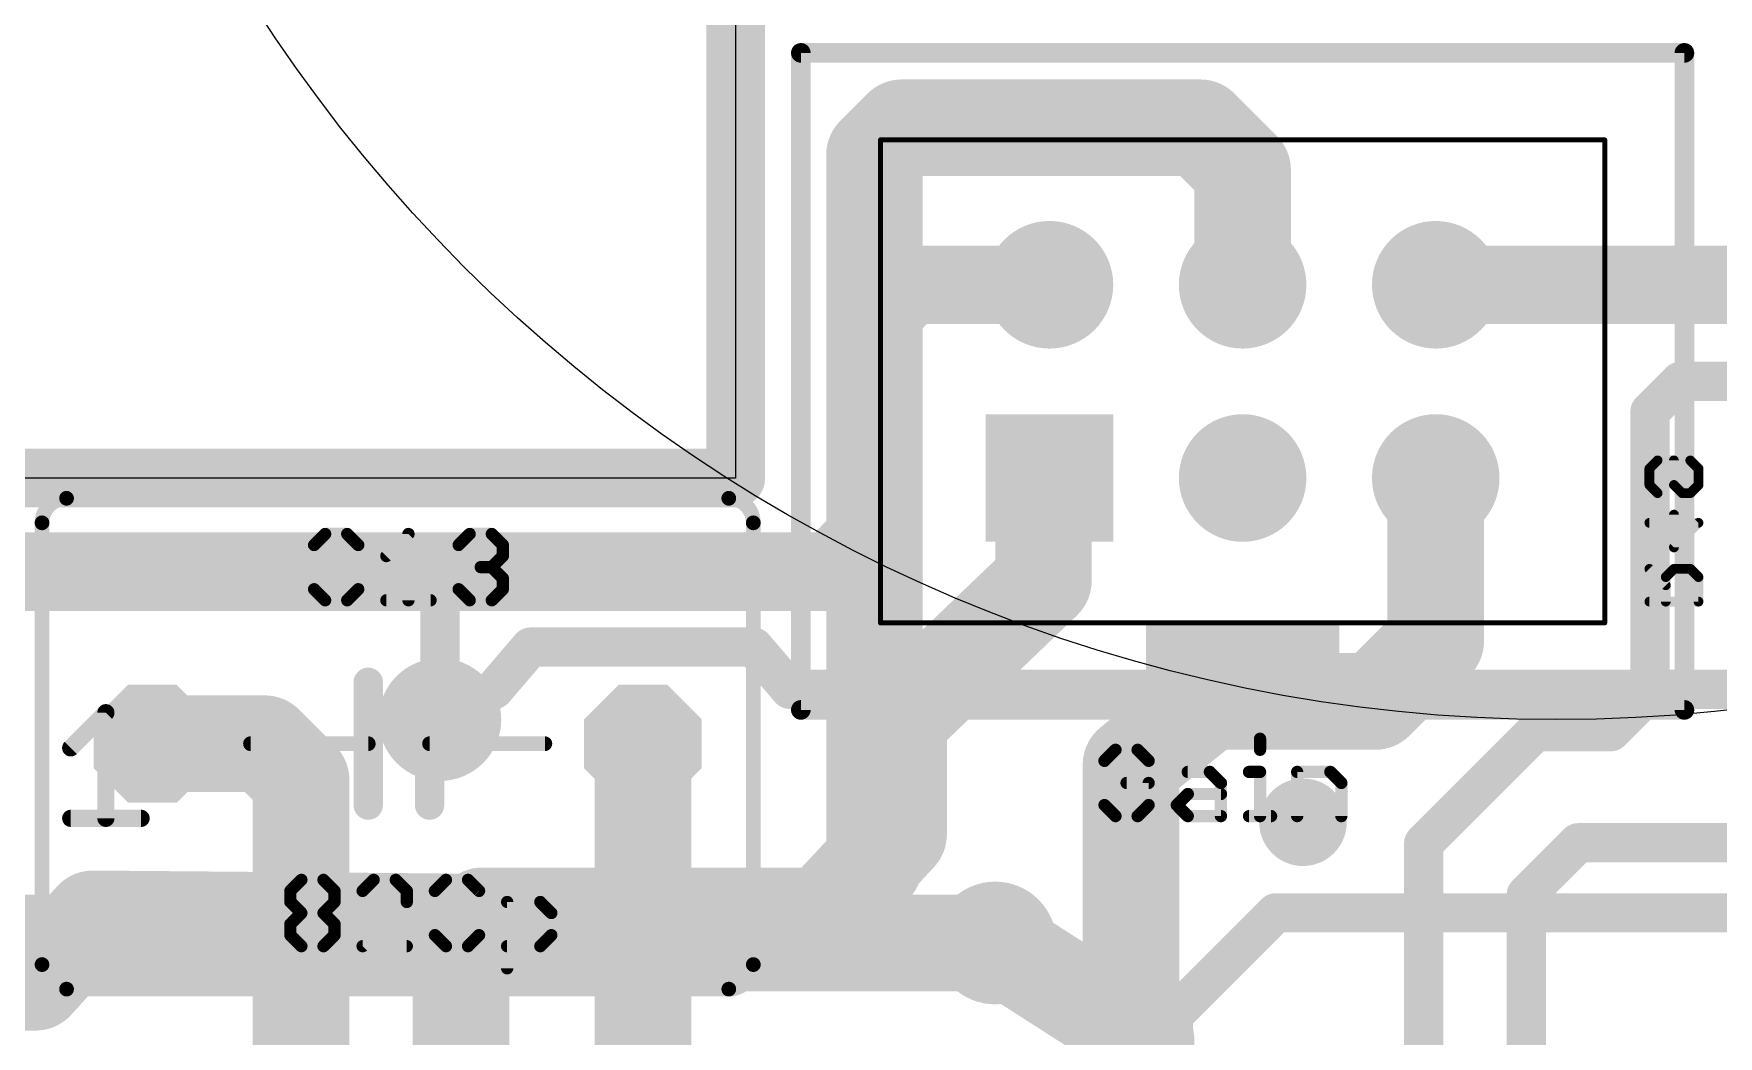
# Model space of a CAD drawing. Header units: inches. Extents: x -5 to 142, y -3 to 122.
# Drawn here: x 102.23 to 119.68, y 74.72 to 85.1 of the extents above; entities that cross this region are included whole.
import ezdxf

# ---------------------------------------------------------------- set-up
doc = ezdxf.new("R2010")
doc.units = ezdxf.units.IN
doc.header["$MEASUREMENT"] = 0
for name, color, linetype in [('1', 22, 'Continuous'), ('15', 22, 'Continuous'), ('16', 175, 'Continuous'), ('17', 82, 'Continuous'), ('18', 82, 'Continuous'), ('2', 175, 'Continuous'), ('20', 7, 'Continuous'), ('21', 253, 'Continuous'), ('25', 253, 'Continuous'), ('26', 253, 'Continuous'), ('27', 253, 'Continuous'), ('51', 253, 'Continuous')]:
    doc.layers.add(name, color=color, linetype=linetype)

# ---------------------------------------------------------------- blocks, each defined once
blk = doc.blocks.new('OCTAGONP')
at = {"const_width": 0.5}
blk.add_lwpolyline([(-0.25, -0.1036), (-0.25, 0.1036), (-0.1036, 0.25), (0.1036, 0.25), (0.25, 0.1036), (0.25, -0.1036), (0.1036, -0.25), (-0.1036, -0.25), (-0.25, -0.1036), (-0.25, 0.1036)], dxfattribs=at)
blk = doc.blocks.new('ROUNDP')
at = {"const_width": 0.5}
blk.add_lwpolyline([(0, -0.25, 1), (0, 0.25, 1), (0, -0.25)], format="xyb", dxfattribs=at)
blk = doc.blocks.new('RECT')
blk.add_solid([(-0.5, -0.5), (0.5, -0.5), (-0.5, 0.5), (0.5, 0.5)])
blk = doc.blocks.new('SQUAREP')
blk.add_solid([(-0.5, -0.5), (0.5, -0.5), (-0.5, 0.5), (0.5, 0.5)])
blk = doc.blocks.new('ROUNDV')
at = {"const_width": 0.5}
blk.add_lwpolyline([(0, -0.25, 1), (0, 0.25, 1), (0, -0.25)], format="xyb", dxfattribs=at)

msp = doc.modelspace()

# ---------------------------------------------------------------- linework, layer by layer
msp.add_lwpolyline([(137, 106.5), (128, 106.5), (128, 85.5), (109.5, 85.5), (109.5, 80.5), (2, 80.5), (2, 34.5), (127, 34.5), (127, 9.5), (137, 9.5), (137, 34.5), (137, 80.5), (137, 85.5)], close=True)
msp.add_circle((118, 94), 16)
at = {"layer": '1'}
for points, const_width in [([(109.5, 80.5), (109.5, 85.5)], 0.4064), ([(111, 82.1875), (111.3125, 82.5)], 0.8128), ([(111.3125, 82.5), (112.75, 82.5)], 0.8128), ([(116.75, 82.5), (120.9688, 82.5)], 0.8128), ([(111.0312, 80.0938), (111, 82.1875)], 0.8128), ([(2, 80.5), (109.5, 80.5)], 0.4064), ([(110.5, 79.5312), (111.0312, 80.0938)], 0.8128), ([(96.9375, 79.5312), (110.5, 79.5312)], 0.8128), ([(107, 78.3125), (107.375, 78.75)], 0.4064), ([(107.375, 78.75), (109.6875, 78.75)], 0.4064), ([(109.6875, 78.75), (110.0625, 78.3125)], 0.4064), ([(106.4375, 78), (107, 78.3125)], 0.4064), ([(110.0625, 78.3125), (120, 78.3125)], 0.4064), ([(103.46, 77.75), (104.625, 77.75)], 1), ([(104.625, 77.75), (105, 77.375)], 1), ([(108.54, 77.75), (108.54, 74.14)], 1), ([(105, 77.375), (105, 74.1)], 1), ([(112.1875, 75.6875), (113.75, 74.6875)], 1), ([(113.75, 74.6875), (113.75, 73)], 1)]:
    msp.add_lwpolyline(points, dxfattribs=dict(at, const_width=const_width))
for points, const_width in [([(111.3125, 82.7032, 1), (111.3125, 82.2968)], 0.4064), ([(111.4562, 82.3563, 1), (111.1688, 82.6437)], 0.4064), ([(112.75, 82.2968, 1), (112.75, 82.7032)], 0.4064), ([(116.75, 82.7032, 1), (116.75, 82.2968)], 0.4064), ([(111.2032, 82.1905, 1), (110.7968, 82.1845)], 0.4064), ([(110.8563, 82.3312, 1), (111.1437, 82.0438)], 0.4064), ([(109.3984, 80.5, 1), (109.6016, 80.5)], 0.2032), ([(109.5, 80.3984, 1), (109.5, 80.6016)], 0.2032), ([(111.179, 79.9542, 1), (110.8835, 80.2333)], 0.4064), ([(110.8281, 80.0907, 1), (111.2344, 80.0968)], 0.4064), ([(110.5, 79.328, 1), (110.5, 79.7345)], 0.4064), ([(110.3523, 79.6708, 1), (110.6477, 79.3917)], 0.4064), ([(107.375, 78.8516, 1), (107.375, 78.6484)], 0.2032), ([(107.4521, 78.6839, 1), (107.2979, 78.8161)], 0.2032), ([(109.7646, 78.8161, 1), (109.6104, 78.6839)], 0.2032), ([(109.6875, 78.6484, 1), (109.6875, 78.8516)], 0.2032), ([(107.0493, 78.2237, 1), (106.9507, 78.4013)], 0.2032), ([(110.0625, 78.4141, 1), (110.0625, 78.2109)], 0.2032), ([(106.9229, 78.3786, 1), (107.0771, 78.2464)], 0.2032), ([(109.9854, 78.2464, 1), (110.1396, 78.3786)], 0.2032), ([(103.46, 78, 1), (103.46, 77.5)], 0.5), ([(104.8018, 77.9268, 1), (104.4482, 77.5732)], 0.5), ([(104.625, 77.5, 1), (104.625, 78)], 0.5), ([(106.3882, 78.0888, 1), (106.4868, 77.9112)], 0.2032), ([(108.79, 77.75, 1), (108.29, 77.75)], 0.5), ([(105.25, 77.375, 1), (104.75, 77.375)], 0.5), ([(104.8232, 77.1982, 1), (105.1768, 77.5518)], 0.5), ([(112.3223, 75.8981, 1), (112.0527, 75.4769)], 0.5), ([(114, 74.6875, 1), (113.5, 74.6875)], 0.5), ([(113.6152, 74.4769, 1), (113.8848, 74.8981)], 0.5)]:
    msp.add_lwpolyline(points, format="xyb", dxfattribs=dict(at, const_width=const_width))
at = {"layer": '15'}
for points, const_width in [([(109.5, 85.5), (109.5, 80.5)], 0.6096), ([(109.5, 80.5), (2, 80.5)], 0.6096), ([(96.625, 79.5625), (106, 79.5625)], 0.4064), ([(106, 79.5625), (106.4375, 79.375)], 0.4064), ([(106.4375, 79.375), (106.4375, 78)], 0.4064), ([(70.6875, 75.6875), (112.1875, 75.6875)], 1)]:
    msp.add_lwpolyline(points, dxfattribs=dict(at, const_width=const_width))
for points, const_width in [([(109.5, 80.3476, 1), (109.5, 80.6524)], 0.3048), ([(109.3476, 80.5, 1), (109.6524, 80.5)], 0.3048), ([(106.04, 79.6559, 1), (105.96, 79.4691)], 0.2032), ([(106, 79.4609, 1), (106, 79.6641)], 0.2032), ([(106.5391, 79.375, 1), (106.3359, 79.375)], 0.2032), ([(106.3975, 79.2816, 1), (106.4775, 79.4684)], 0.2032), ([(106.3359, 78, 1), (106.5391, 78)], 0.2032), ([(112.1875, 75.4375, 1), (112.1875, 75.9375)], 0.5)]:
    msp.add_lwpolyline(points, format="xyb", dxfattribs=dict(at, const_width=const_width))
at = {"layer": '16'}
for points, const_width in [([(109.5, 80.5), (109.5, 85.5)], 0.4064), ([(111.2188, 84.125), (110.9375, 83.8438)], 1), ([(114.3125, 84.125), (111.2188, 84.125)], 1), ([(114.75, 83.6875), (114.3125, 84.125)], 1), ([(110.9375, 83.8438), (110.9375, 76.5)], 1), ([(114.75, 82.5), (114.75, 83.6875)], 1), ([(118.9688, 81.1875), (119.2812, 81.5)], 0.4064), ([(119.2812, 81.5), (124.975, 81.5)], 0.4064), ([(118.9688, 78.2812), (118.9688, 81.1875)], 0.4064), ([(116.75, 80.5), (116.75, 78.8125)], 1), ([(2, 80.5), (109.5, 80.5)], 0.4064), ([(116.75, 78.8125), (116.125, 78.1875)], 1), ([(114.4062, 78.1875), (113.5938, 77.5312)], 1), ([(116.125, 78.1875), (114.4062, 78.1875)], 1), ([(118.5625, 77.875), (118.9688, 78.2812)], 0.4064), ([(113.5938, 77.5312), (113.5938, 72.9062)], 1), ([(116.625, 76.7188), (117.7812, 77.875)], 0.4064), ([(117.7812, 77.875), (118.5625, 77.875)], 0.4064), ([(110.9375, 76.5), (110.4062, 75.9688)], 1), ([(116.625, 73.4688), (116.625, 76.7188)], 0.4064), ([(118.225, 76.725), (117.6875, 76.1875)], 0.4064), ([(120.8, 76.725), (118.225, 76.725)], 0.4064), ([(106.875, 75.9688), (106.6562, 75.75)], 1), ([(110.4062, 75.9688), (106.875, 75.9688)], 1), ([(106.6562, 75.75), (106.6562, 72.7812)], 1), ([(117.6875, 76.1875), (117.6875, 72.6875)], 0.4064)]:
    msp.add_lwpolyline(points, dxfattribs=dict(at, const_width=const_width))
for points, const_width in [([(111.2188, 84.375, 1), (111.2188, 83.875)], 0.5), ([(111.3955, 83.9482, 1), (111.042, 84.3018)], 0.5), ([(114.4893, 84.3018, 1), (114.1357, 83.9482)], 0.5), ([(114.3125, 83.875, 1), (114.3125, 84.375)], 0.5), ([(111.1875, 83.8438, 1), (110.6875, 83.8438)], 0.5), ([(110.7607, 84.0205, 1), (111.1143, 83.667)], 0.5), ([(115, 83.6875, 1), (114.5, 83.6875)], 0.5), ([(114.5732, 83.5107, 1), (114.9268, 83.8643)], 0.5), ([(114.5, 82.5, 1), (115, 82.5)], 0.5), ([(119.2812, 81.6016, 1), (119.2812, 81.3984)], 0.2032), ([(119.3531, 81.4282, 1), (119.2094, 81.5718)], 0.2032), ([(119.0704, 81.1875, 1), (118.8671, 81.1875)], 0.2032), ([(118.8969, 81.2593, 1), (119.0406, 81.1157)], 0.2032), ([(117, 80.5, 1), (116.5, 80.5)], 0.5), ([(109.3984, 80.5, 1), (109.6016, 80.5)], 0.2032), ([(109.5, 80.3984, 1), (109.5, 80.6016)], 0.2032), ([(116.9268, 78.6357, 1), (116.5732, 78.9893)], 0.5), ([(116.5, 78.8125, 1), (117, 78.8125)], 0.5), ([(114.4062, 78.4375, 1), (114.4062, 77.9375)], 0.5), ([(114.5633, 77.993, 1), (114.2492, 78.382)], 0.5), ([(116.125, 77.9375, 1), (116.125, 78.4375)], 0.5), ([(115.9482, 78.3643, 1), (116.3018, 78.0107)], 0.5), ([(118.8671, 78.2812, 1), (119.0704, 78.2812)], 0.2032), ([(119.0406, 78.2094, 1), (118.8969, 78.3531)], 0.2032), ([(113.8438, 77.5312, 1), (113.3438, 77.5312)], 0.5), ([(117.7812, 77.9766, 1), (117.7812, 77.7734)], 0.2032), ([(117.8531, 77.8032, 1), (117.7094, 77.9468)], 0.2032), ([(118.4907, 77.9468, 1), (118.6343, 77.8032)], 0.2032), ([(118.5625, 77.7734, 1), (118.5625, 77.9766)], 0.2032), ([(113.4367, 77.7257, 1), (113.7508, 77.3368)], 0.5), ([(111.1143, 76.3232, 1), (110.7607, 76.6768)], 0.5), ([(116.7266, 76.7188, 1), (116.5234, 76.7188)], 0.2032), ([(116.5532, 76.7906, 1), (116.6968, 76.6469)], 0.2032), ([(118.225, 76.8266, 1), (118.225, 76.6234)], 0.2032), ([(118.2968, 76.6532, 1), (118.1532, 76.7968)], 0.2032), ([(110.6875, 76.5, 1), (111.1875, 76.5)], 0.5), ([(106.875, 76.2188, 1), (106.875, 75.7188)], 0.5), ([(107.0518, 75.792, 1), (106.6982, 76.1455)], 0.5), ([(110.4062, 75.7188, 1), (110.4062, 76.2188)], 0.5), ([(106.9062, 75.75, 1), (106.4062, 75.75)], 0.5), ([(110.2295, 76.1455, 1), (110.583, 75.792)], 0.5), ([(117.7891, 76.1875, 1), (117.5859, 76.1875)], 0.2032), ([(117.6157, 76.2593, 1), (117.7593, 76.1157)], 0.2032), ([(106.4795, 75.9268, 1), (106.833, 75.5732)], 0.5)]:
    msp.add_lwpolyline(points, format="xyb", dxfattribs=dict(at, const_width=const_width))
at = {"layer": '2'}
for points, const_width in [([(109.5, 80.5), (109.5, 85.5)], 0.6096), ([(112.6875, 80.4375), (112.75, 80.5)], 1), ([(2, 80.5), (109.5, 80.5)], 0.6096), ([(112.6875, 79.4375), (112.6875, 80.4375)], 1), ([(111.1875, 78), (112.6875, 79.4375)], 1), ([(111.1875, 76.8125), (111.1875, 78)], 1), ([(110.3125, 75.875), (111.1875, 76.8125)], 1), ([(102.25, 75.2812), (102.8438, 75.9375)], 1), ([(102.8438, 75.9375), (110.3125, 75.875)], 1), ([(114.0312, 74.9375), (115.0938, 76)], 0.4064), ([(115.0938, 76), (130.0312, 76)], 0.4064), ([(85.125, 75.2812), (102.25, 75.2812)], 1), ([(114.0312, 73.125), (114.0312, 74.9375)], 0.4064)]:
    msp.add_lwpolyline(points, dxfattribs=dict(at, const_width=const_width))
for points, const_width in [([(112.9268, 80.3232, 1), (112.5732, 80.6768)], 0.5), ([(109.5, 80.3476, 1), (109.5, 80.6524)], 0.3048), ([(112.9375, 80.4375, 1), (112.4375, 80.4375)], 0.5), ([(112.5107, 80.6143, 1), (112.8643, 80.2607)], 0.5), ([(109.3476, 80.5, 1), (109.6524, 80.5)], 0.3048), ([(112.8605, 79.257, 1), (112.5145, 79.618)], 0.5), ([(112.4375, 79.4375, 1), (112.9375, 79.4375)], 0.5), ([(111.4375, 78, 1), (110.9375, 78)], 0.5), ([(111.0145, 78.1805, 1), (111.3605, 77.8195)], 0.5), ([(111.3703, 76.6419, 1), (111.0047, 76.9831)], 0.5), ([(110.9375, 76.8125, 1), (111.4375, 76.8125)], 0.5), ([(102.8458, 76.1875, 1), (102.8417, 75.6875)], 0.5), ([(103.0291, 75.7698, 1), (102.6584, 76.1052)], 0.5), ([(110.1297, 76.0456, 1), (110.4953, 75.7044)], 0.5), ([(110.3104, 75.625, 1), (110.3146, 76.125)], 0.5), ([(115.0938, 76.1016, 1), (115.0938, 75.8984)], 0.2032), ([(115.1656, 75.9282, 1), (115.0219, 76.0718)], 0.2032), ([(102.25, 75.0312, 1), (102.25, 75.5312)], 0.5), ([(102.0646, 75.449, 1), (102.4354, 75.1135)], 0.5), ([(114.1329, 74.9375, 1), (113.9296, 74.9375)], 0.2032), ([(113.9594, 75.0093, 1), (114.1031, 74.8657)], 0.2032)]:
    msp.add_lwpolyline(points, format="xyb", dxfattribs=dict(at, const_width=const_width))
at = {"layer": '20'}
for p, q in [((109.5, 85.5), (109.5, 80.5)), ((109.5, 80.5), (2, 80.5))]:
    msp.add_line(p, q, dxfattribs=at)
at = {"layer": '21'}
for points, const_width in [([(110.175, 78.1), (110.175, 84.9)], 0.2032), ([(110.175, 84.9), (119.325, 84.9)], 0.2032), ([(119.325, 84.9), (119.325, 78.1)], 0.2032), ([(109.429, 80.29), (102.571, 80.29)], 0.1524), ([(102.317, 80.036), (102.317, 75.464)], 0.1524), ([(109.683, 75.464), (109.683, 80.036)], 0.1524), ([(105.6952, 78.385), (105.6952, 77.75)], 0.3048), ([(106.3302, 78.385), (106.3302, 77.75)], 0.3048), ([(102.614, 77.7066), (102.9784, 78.0709)], 0.1778), ([(102.9784, 78.0709), (102.9784, 76.9778)], 0.1778), ([(119.325, 78.1), (110.175, 78.1)], 0.2032), ([(105.6952, 77.75), (104.476, 77.75)], 0.1524), ([(105.6952, 77.75), (105.6952, 77.115)], 0.3048), ([(106.3302, 77.75), (106.3302, 77.115)], 0.3048), ([(106.3302, 77.75), (107.524, 77.75)], 0.1524), ([(102.614, 76.9778), (103.3428, 76.9778)], 0.1778), ([(102.571, 75.21), (109.429, 75.21)], 0.1524)]:
    msp.add_lwpolyline(points, dxfattribs=dict(at, const_width=const_width))
for points, const_width in [([(110.2258, 84.9, 1), (110.1242, 84.9)], 0.1016), ([(110.175, 84.9508, 1), (110.175, 84.8492)], 0.1016), ([(119.3758, 84.9, 1), (119.2742, 84.9)], 0.1016), ([(119.325, 84.8492, 1), (119.325, 84.9508)], 0.1016), ([(102.571, 80.29, 0.4142), (102.317, 80.036)], 0.1524), ([(102.571, 80.3281, 1), (102.571, 80.2519)], 0.0762), ([(102.571, 80.2519, 1), (102.571, 80.3281)], 0.0762), ([(109.683, 80.036, 0.4142), (109.429, 80.29)], 0.1524), ([(109.429, 80.3281, 1), (109.429, 80.2519)], 0.0762), ([(109.429, 80.2519, 1), (109.429, 80.3281)], 0.0762), ([(102.3551, 80.036, 1), (102.2789, 80.036)], 0.0762), ([(109.7211, 80.036, 1), (109.6449, 80.036)], 0.0762), ([(102.2789, 80.036, 1), (102.3551, 80.036)], 0.0762), ([(109.6449, 80.036, 1), (109.7211, 80.036)], 0.0762), ([(105.7714, 78.385, 1), (105.619, 78.385)], 0.1524), ([(106.4064, 78.385, 1), (106.254, 78.385)], 0.1524), ([(103.0228, 78.0709, 1), (102.9339, 78.0709)], 0.0889), ([(103.0098, 78.0395, 1), (102.9469, 78.1024)], 0.0889), ([(110.175, 78.1508, 1), (110.175, 78.0492)], 0.1016), ([(119.325, 78.0492, 1), (119.325, 78.1508)], 0.1016), ([(110.1242, 78.1, 1), (110.2258, 78.1)], 0.1016), ([(119.2742, 78.1, 1), (119.3758, 78.1)], 0.1016), ([(104.476, 77.7881, 1), (104.476, 77.7119)], 0.0762), ([(105.7714, 77.75, 1), (105.619, 77.75)], 0.1524), ([(105.619, 77.75, 1), (105.7714, 77.75)], 0.1524), ([(105.6952, 77.7119, 1), (105.6952, 77.7881)], 0.0762), ([(106.4064, 77.75, 1), (106.254, 77.75)], 0.1524), ([(106.254, 77.75, 1), (106.4064, 77.75)], 0.1524), ([(106.3302, 77.7881, 1), (106.3302, 77.7119)], 0.0762), ([(107.524, 77.7119, 1), (107.524, 77.7881)], 0.0762), ([(102.5826, 77.738, 1), (102.6454, 77.6751)], 0.0889), ([(105.619, 77.115, 1), (105.7714, 77.115)], 0.1524), ([(106.254, 77.115, 1), (106.4064, 77.115)], 0.1524), ([(102.614, 77.0222, 1), (102.614, 76.9334)], 0.0889), ([(102.9339, 76.9778, 1), (103.0228, 76.9778)], 0.0889), ([(103.3428, 76.9334, 1), (103.3428, 77.0222)], 0.0889), ([(102.317, 75.464, 0.4142), (102.571, 75.21)], 0.1524), ([(102.3551, 75.464, 1), (102.2789, 75.464)], 0.0762), ([(109.429, 75.21, 0.4142), (109.683, 75.464)], 0.1524), ([(109.7211, 75.464, 1), (109.6449, 75.464)], 0.0762), ([(102.2789, 75.464, 1), (102.3551, 75.464)], 0.0762), ([(109.6449, 75.464, 1), (109.7211, 75.464)], 0.0762), ([(102.571, 75.2481, 1), (102.571, 75.1719)], 0.0762), ([(102.571, 75.1719, 1), (102.571, 75.2481)], 0.0762), ([(109.429, 75.2481, 1), (109.429, 75.1719)], 0.0762), ([(109.429, 75.1719, 1), (109.429, 75.2481)], 0.0762)]:
    msp.add_lwpolyline(points, format="xyb", dxfattribs=dict(at, const_width=const_width))
at = {"layer": '25', "const_width": 0.127}
for points in [[(105.2489, 79.9209), (105.1345, 79.8065)], [(105.4777, 79.9209), (105.2489, 79.9209)], [(105.5921, 79.8065), (105.4777, 79.9209)], [(105.8829, 79.6921), (106.1117, 79.9209)], [(106.1117, 79.9209), (106.1117, 79.2345)], [(106.6313, 79.8065), (106.7457, 79.9209)], [(106.7457, 79.9209), (106.9745, 79.9209)], [(106.9745, 79.9209), (107.0889, 79.8065)], [(105.1345, 79.8065), (105.1345, 79.3489)], [(107.0889, 79.6921), (106.9745, 79.5777)], [(107.0889, 79.8065), (107.0889, 79.6921)], [(106.9745, 79.5777), (106.8601, 79.5777)], [(106.9745, 79.5777), (107.0889, 79.4633)], [(105.1345, 79.3489), (105.2489, 79.2345)], [(105.4777, 79.2345), (105.5921, 79.3489)], [(106.7457, 79.2345), (106.6313, 79.3489)], [(107.0889, 79.3489), (106.9745, 79.2345)], [(107.0889, 79.4633), (107.0889, 79.3489)], [(105.2489, 79.2345), (105.4777, 79.2345)], [(105.8829, 79.2345), (106.3405, 79.2345)], [(106.9745, 79.2345), (106.7457, 79.2345)]]:
    msp.add_lwpolyline(points, dxfattribs=at)
at = {"layer": '25', "const_width": 0.0635}
for points in [[(105.2489, 79.9526, 1), (105.2489, 79.8891)], [(105.2713, 79.8984, 1), (105.2264, 79.9433)], [(105.5001, 79.9433, 1), (105.4552, 79.8984)], [(105.4777, 79.8891, 1), (105.4777, 79.9526)], [(106.1435, 79.9209, 1), (106.08, 79.9209)], [(106.1342, 79.8984, 1), (106.0893, 79.9433)], [(106.7457, 79.9526, 1), (106.7457, 79.8891)], [(106.7682, 79.8984, 1), (106.7233, 79.9433)], [(106.997, 79.9433, 1), (106.9521, 79.8984)], [(106.9745, 79.8891, 1), (106.9745, 79.9526)], [(105.1663, 79.8065, 1), (105.1028, 79.8065)], [(105.112, 79.8289, 1), (105.157, 79.784)], [(105.5696, 79.784, 1), (105.6145, 79.8289)], [(105.8605, 79.7145, 1), (105.9054, 79.6696)], [(106.6089, 79.8289, 1), (106.6538, 79.784)], [(107.1207, 79.8065, 1), (107.0572, 79.8065)], [(107.0665, 79.784, 1), (107.1114, 79.8289)], [(107.1114, 79.6696, 1), (107.0665, 79.7145)], [(106.8601, 79.6094, 1), (106.8601, 79.5459)], [(106.997, 79.6001, 1), (106.9521, 79.5552)], [(106.9521, 79.6001, 1), (106.997, 79.5552)], [(106.9745, 79.5459, 1), (106.9745, 79.6094)], [(107.0572, 79.6921, 1), (107.1207, 79.6921)], [(105.157, 79.3713, 1), (105.112, 79.3264)], [(105.1028, 79.3489, 1), (105.1663, 79.3489)], [(105.6145, 79.3264, 1), (105.5696, 79.3713)], [(106.6538, 79.3713, 1), (106.6089, 79.3264)], [(107.1207, 79.4633, 1), (107.0572, 79.4633)], [(107.0572, 79.3489, 1), (107.1207, 79.3489)], [(107.0665, 79.4408, 1), (107.1114, 79.4857)], [(107.1114, 79.3264, 1), (107.0665, 79.3713)], [(105.2489, 79.2663, 1), (105.2489, 79.2028)], [(105.2264, 79.212, 1), (105.2713, 79.257)], [(105.4552, 79.257, 1), (105.5001, 79.212)], [(105.4777, 79.2028, 1), (105.4777, 79.2663)], [(105.8829, 79.2663, 1), (105.8829, 79.2028)], [(106.08, 79.2345, 1), (106.1435, 79.2345)], [(106.3405, 79.2028, 1), (106.3405, 79.2663)], [(106.7457, 79.2663, 1), (106.7457, 79.2028)], [(106.7233, 79.212, 1), (106.7682, 79.257)], [(106.9521, 79.257, 1), (106.997, 79.212)], [(106.9745, 79.2028, 1), (106.9745, 79.2663)]]:
    msp.add_lwpolyline(points, format="xyb", dxfattribs=at)
at = {"layer": '26', "const_width": 0.0508}
for points in [[(118.9879, 80.5975, 1), (118.937, 80.5975)], [(118.9445, 80.6154, 1), (118.9804, 80.5795)], [(119.0472, 80.7076, 1), (119.0472, 80.6568)], [(119.0651, 80.6642, 1), (119.0292, 80.7002)], [(119.2421, 80.6822, 1), (119.1913, 80.6822)], [(119.4041, 80.7002, 1), (119.3682, 80.6642)], [(119.3861, 80.6568, 1), (119.3861, 80.7076)], [(119.4963, 80.5975, 1), (119.4455, 80.5975)], [(119.4529, 80.5795, 1), (119.4888, 80.6154)], [(118.937, 80.428, 1), (118.9879, 80.428)], [(118.9804, 80.4459, 1), (118.9445, 80.41)], [(119.2346, 80.4459, 1), (119.1987, 80.41)], [(119.1913, 80.428, 1), (119.2421, 80.428)], [(119.4455, 80.428, 1), (119.4963, 80.428)], [(119.4888, 80.41, 1), (119.4529, 80.4459)], [(119.0292, 80.3253, 1), (119.0651, 80.3612)], [(119.3014, 80.3686, 1), (119.3014, 80.3178)], [(119.2834, 80.3253, 1), (119.3194, 80.3612)], [(119.3682, 80.3612, 1), (119.4041, 80.3253)], [(119.3861, 80.3178, 1), (119.3861, 80.3686)], [(118.9625, 80.0615, 1), (118.9625, 80.0107)], [(119.2421, 80.1209, 1), (119.1913, 80.1209)], [(119.4888, 80.0182, 1), (119.4529, 80.0541)], [(119.4709, 80.0107, 1), (119.4709, 80.0615)], [(119.1987, 79.7999, 1), (119.2346, 79.764)], [(119.1913, 79.7819, 1), (119.2421, 79.7819)], [(118.9804, 79.5775, 1), (118.9445, 79.5416)], [(119.2167, 79.585, 1), (119.2167, 79.5342)], [(119.2346, 79.5416, 1), (119.1987, 79.5775)], [(119.4041, 79.5775, 1), (119.3682, 79.5416)], [(119.3861, 79.5342, 1), (119.3861, 79.585)], [(119.1573, 79.4748, 1), (119.1065, 79.4748)], [(119.114, 79.4928, 1), (119.1499, 79.4569)], [(119.114, 79.3721, 1), (119.1499, 79.4081)], [(119.4963, 79.4748, 1), (119.4455, 79.4748)], [(119.4529, 79.4569, 1), (119.4888, 79.4928)], [(118.9625, 79.246, 1), (118.9625, 79.1952)], [(119.1065, 79.2206, 1), (119.1573, 79.2206)], [(119.4455, 79.2206, 1), (119.4963, 79.2206)], [(119.4709, 79.1952, 1), (119.4709, 79.246)]]:
    msp.add_lwpolyline(points, format="xyb", dxfattribs=at)
at = {"layer": '26', "const_width": 0.1016}
for points in [[(118.9625, 80.5975), (119.0472, 80.6822)], [(118.9625, 80.428), (118.9625, 80.5975)], [(119.0472, 80.6822), (119.3861, 80.6822)], [(119.2167, 80.428), (119.2167, 80.6822)], [(119.3861, 80.6822), (119.4709, 80.5975)], [(119.4709, 80.5975), (119.4709, 80.428)], [(119.0472, 80.3432), (118.9625, 80.428)], [(119.3014, 80.3432), (119.2167, 80.428)], [(119.4709, 80.428), (119.3861, 80.3432)], [(119.3861, 80.3432), (119.3014, 80.3432)], [(118.9625, 80.0361), (119.4709, 80.0361)], [(119.2167, 79.7819), (119.2167, 80.1209)], [(119.4709, 80.0361), (119.2167, 79.7819)], [(119.1319, 79.3901), (118.9625, 79.5596)], [(119.2167, 79.5596), (119.1319, 79.4748)], [(119.3861, 79.5596), (119.2167, 79.5596)], [(119.4709, 79.4748), (119.3861, 79.5596)], [(119.1319, 79.4748), (119.1319, 79.2206)], [(119.4709, 79.2206), (119.4709, 79.4748)], [(118.9625, 79.2206), (119.4709, 79.2206)]]:
    msp.add_lwpolyline(points, dxfattribs=at)
at = {"layer": '27', "const_width": 0.127}
for points in [[(114.9305, 77.8015), (114.9305, 77.6871)], [(113.4337, 77.6871), (113.3193, 77.5727)], [(113.3193, 77.5727), (113.3193, 77.1151)], [(113.6625, 77.6871), (113.4337, 77.6871)], [(113.7769, 77.5727), (113.6625, 77.6871)], [(114.1821, 77.4583), (114.4109, 77.4583)], [(114.4109, 77.4583), (114.5253, 77.3439)], [(114.8161, 77.4583), (114.9305, 77.4583)], [(114.9305, 77.4583), (114.9305, 77.0007)], [(115.3151, 77.0007), (115.3151, 77.4583)], [(115.3151, 77.4583), (115.6583, 77.4583)], [(115.6583, 77.4583), (115.7727, 77.3439)], [(113.7769, 77.3439), (113.5481, 77.3439)], [(113.7769, 77.1151), (113.7769, 77.3439)], [(114.0677, 77.1151), (114.1821, 77.2295)], [(114.1821, 77.2295), (114.5253, 77.2295)], [(114.5253, 77.3439), (114.5253, 77.0007)], [(115.7727, 77.3439), (115.7727, 77.0007)], [(113.3193, 77.1151), (113.4337, 77.0007)], [(113.6625, 77.0007), (113.7769, 77.1151)], [(114.1821, 77.0007), (114.0677, 77.1151)], [(113.4337, 77.0007), (113.6625, 77.0007)], [(114.5253, 77.0007), (114.1821, 77.0007)], [(114.8161, 77.0007), (115.0449, 77.0007)], [(104.8885, 76.2265), (105.0029, 76.3409)], [(104.8885, 76.1121), (104.8885, 76.2265)], [(105.0029, 76.3409), (105.2317, 76.3409)], [(105.2317, 76.3409), (105.3461, 76.2265)], [(105.3461, 76.2265), (105.3461, 76.1121)], [(105.7513, 76.3409), (105.6369, 76.2265)], [(105.9801, 76.3409), (105.7513, 76.3409)], [(106.0945, 76.2265), (105.9801, 76.3409)], [(106.0945, 76.1121), (106.0945, 76.2265)], [(106.3853, 76.2265), (106.4997, 76.3409)], [(106.3853, 75.7689), (106.3853, 76.2265)], [(106.3853, 75.7689), (106.8429, 76.2265)], [(106.4997, 76.3409), (106.7285, 76.3409)], [(106.7285, 76.3409), (106.8429, 76.2265)], [(106.8429, 76.2265), (106.8429, 75.7689)], [(105.0029, 75.9977), (104.8885, 76.1121)], [(105.3461, 76.1121), (105.2317, 75.9977)], [(105.6369, 75.6545), (106.0945, 76.1121)], [(107.1337, 75.4257), (107.1337, 76.1121)], [(107.1337, 76.1121), (107.4769, 76.1121)], [(107.4769, 76.1121), (107.5913, 75.9977)], [(104.8885, 75.8833), (105.0029, 75.9977)], [(104.8885, 75.7689), (104.8885, 75.8833)], [(105.0029, 75.9977), (105.2317, 75.9977)], [(105.2317, 75.9977), (105.3461, 75.8833)], [(105.3461, 75.8833), (105.3461, 75.7689)], [(107.5913, 75.9977), (107.5913, 75.7689)], [(105.0029, 75.6545), (104.8885, 75.7689)], [(105.2317, 75.6545), (105.0029, 75.6545)], [(105.3461, 75.7689), (105.2317, 75.6545)], [(106.0945, 75.6545), (105.6369, 75.6545)], [(106.4997, 75.6545), (106.3853, 75.7689)], [(106.7285, 75.6545), (106.4997, 75.6545)], [(106.8429, 75.7689), (106.7285, 75.6545)], [(107.4769, 75.6545), (107.1337, 75.6545)], [(107.5913, 75.7689), (107.4769, 75.6545)]]:
    msp.add_lwpolyline(points, dxfattribs=at)
at = {"layer": '27', "const_width": 0.0635}
for points in [[(114.9623, 77.8015, 1), (114.8988, 77.8015)], [(113.3511, 77.5727, 1), (113.2876, 77.5727)], [(113.4337, 77.7188, 1), (113.4337, 77.6553)], [(113.4562, 77.6646, 1), (113.4113, 77.7095)], [(113.685, 77.7095, 1), (113.64, 77.6646)], [(113.6625, 77.6553, 1), (113.6625, 77.7188)], [(114.8988, 77.6871, 1), (114.9623, 77.6871)], [(113.2969, 77.5951, 1), (113.3418, 77.5502)], [(113.7544, 77.5502, 1), (113.7994, 77.5951)], [(114.1821, 77.49, 1), (114.1821, 77.4265)], [(114.4334, 77.4807, 1), (114.3885, 77.4358)], [(114.4109, 77.4265, 1), (114.4109, 77.49)], [(114.8161, 77.49, 1), (114.8161, 77.4265)], [(114.9623, 77.4583, 1), (114.8988, 77.4583)], [(114.9305, 77.4265, 1), (114.9305, 77.49)], [(115.3468, 77.4583, 1), (115.2833, 77.4583)], [(115.3151, 77.49, 1), (115.3151, 77.4265)], [(115.6807, 77.4807, 1), (115.6358, 77.4358)], [(115.6583, 77.4265, 1), (115.6583, 77.49)], [(113.5481, 77.3756, 1), (113.5481, 77.3121)], [(113.8087, 77.3439, 1), (113.7452, 77.3439)], [(113.7769, 77.3121, 1), (113.7769, 77.3756)], [(114.1821, 77.2612, 1), (114.1821, 77.1977)], [(114.2046, 77.207, 1), (114.1597, 77.2519)], [(114.5571, 77.3439, 1), (114.4936, 77.3439)], [(114.5029, 77.3214, 1), (114.5478, 77.3663)], [(114.5253, 77.1977, 1), (114.5253, 77.2612)], [(115.8044, 77.3439, 1), (115.7409, 77.3439)], [(115.7502, 77.3214, 1), (115.7951, 77.3663)], [(113.2876, 77.1151, 1), (113.3511, 77.1151)], [(113.3418, 77.1375, 1), (113.2969, 77.0926)], [(113.7452, 77.1151, 1), (113.8087, 77.1151)], [(113.7994, 77.0926, 1), (113.7544, 77.1375)], [(114.0902, 77.1375, 1), (114.0453, 77.0926)], [(114.0453, 77.1375, 1), (114.0902, 77.0926)], [(113.4337, 77.0325, 1), (113.4337, 76.9689)], [(113.4113, 76.9782, 1), (113.4562, 77.0232)], [(113.64, 77.0232, 1), (113.685, 76.9782)], [(113.6625, 76.9689, 1), (113.6625, 77.0325)], [(114.1821, 77.0325, 1), (114.1821, 76.9689)], [(114.1597, 76.9782, 1), (114.2046, 77.0232)], [(114.4936, 77.0007, 1), (114.5571, 77.0007)], [(114.5253, 76.9689, 1), (114.5253, 77.0325)], [(114.8161, 77.0325, 1), (114.8161, 76.9689)], [(114.8988, 77.0007, 1), (114.9623, 77.0007)], [(115.0449, 76.9689, 1), (115.0449, 77.0325)], [(115.2833, 77.0007, 1), (115.3468, 77.0007)], [(115.7409, 77.0007, 1), (115.8044, 77.0007)], [(104.866, 76.2489, 1), (104.911, 76.204)], [(104.9203, 76.2265, 1), (104.8568, 76.2265)], [(105.0029, 76.3726, 1), (105.0029, 76.3091)], [(105.0253, 76.3184, 1), (104.9804, 76.3633)], [(105.2541, 76.3633, 1), (105.2092, 76.3184)], [(105.2317, 76.3091, 1), (105.2317, 76.3726)], [(105.3778, 76.2265, 1), (105.3143, 76.2265)], [(105.3236, 76.204, 1), (105.3685, 76.2489)], [(105.6145, 76.2489, 1), (105.6594, 76.204)], [(105.7513, 76.3726, 1), (105.7513, 76.3091)], [(105.7738, 76.3184, 1), (105.7289, 76.3633)], [(106.0026, 76.3633, 1), (105.9577, 76.3184)], [(105.9801, 76.3091, 1), (105.9801, 76.3726)], [(106.1263, 76.2265, 1), (106.0628, 76.2265)], [(106.0721, 76.204, 1), (106.117, 76.2489)], [(106.4171, 76.2265, 1), (106.3536, 76.2265)], [(106.3629, 76.2489, 1), (106.4078, 76.204)], [(106.4997, 76.3726, 1), (106.4997, 76.3091)], [(106.5222, 76.3184, 1), (106.4773, 76.3633)], [(106.751, 76.3633, 1), (106.7061, 76.3184)], [(106.7285, 76.3091, 1), (106.7285, 76.3726)], [(106.8747, 76.2265, 1), (106.8112, 76.2265)], [(106.8654, 76.204, 1), (106.8205, 76.2489)], [(106.8205, 76.204, 1), (106.8654, 76.2489)], [(104.911, 76.1345, 1), (104.866, 76.0896)], [(104.8568, 76.1121, 1), (104.9203, 76.1121)], [(105.3143, 76.1121, 1), (105.3778, 76.1121)], [(105.3685, 76.0896, 1), (105.3236, 76.1345)], [(106.0628, 76.1121, 1), (106.1263, 76.1121)], [(106.117, 76.0896, 1), (106.0721, 76.1345)], [(107.1655, 76.1121, 1), (107.102, 76.1121)], [(107.1337, 76.1438, 1), (107.1337, 76.0803)], [(107.4994, 76.1345, 1), (107.4545, 76.0896)], [(107.4769, 76.0803, 1), (107.4769, 76.1438)], [(104.866, 75.9057, 1), (104.911, 75.8608)], [(104.9203, 75.8833, 1), (104.8568, 75.8833)], [(105.0029, 76.0294, 1), (105.0029, 75.9659)], [(105.0253, 75.9752, 1), (104.9804, 76.0201)], [(104.9804, 75.9752, 1), (105.0253, 76.0201)], [(105.2541, 76.0201, 1), (105.2092, 75.9752)], [(105.2092, 76.0201, 1), (105.2541, 75.9752)], [(105.2317, 75.9659, 1), (105.2317, 76.0294)], [(105.3778, 75.8833, 1), (105.3143, 75.8833)], [(105.3236, 75.8608, 1), (105.3685, 75.9057)], [(107.6231, 75.9977, 1), (107.5596, 75.9977)], [(107.5689, 75.9752, 1), (107.6138, 76.0201)], [(104.911, 75.7913, 1), (104.866, 75.7464)], [(104.8568, 75.7689, 1), (104.9203, 75.7689)], [(105.0029, 75.6863, 1), (105.0029, 75.6227)], [(105.2317, 75.6227, 1), (105.2317, 75.6863)], [(105.3143, 75.7689, 1), (105.3778, 75.7689)], [(105.3685, 75.7464, 1), (105.3236, 75.7913)], [(105.6369, 75.6863, 1), (105.6369, 75.6227)], [(106.0945, 75.6227, 1), (106.0945, 75.6863)], [(106.3536, 75.7689, 1), (106.4171, 75.7689)], [(106.4078, 75.7913, 1), (106.3629, 75.7464)], [(106.3629, 75.7913, 1), (106.4078, 75.7464)], [(106.4997, 75.6863, 1), (106.4997, 75.6227)], [(106.7285, 75.6227, 1), (106.7285, 75.6863)], [(106.8112, 75.7689, 1), (106.8747, 75.7689)], [(106.8654, 75.7464, 1), (106.8205, 75.7913)], [(107.1337, 75.6863, 1), (107.1337, 75.6227)], [(107.4769, 75.6227, 1), (107.4769, 75.6863)], [(107.5596, 75.7689, 1), (107.6231, 75.7689)], [(107.6138, 75.7464, 1), (107.5689, 75.7913)], [(104.9804, 75.632, 1), (105.0253, 75.677)], [(105.2092, 75.677, 1), (105.2541, 75.632)], [(105.6145, 75.677, 1), (105.6594, 75.632)], [(106.4773, 75.632, 1), (106.5222, 75.677)], [(106.7061, 75.677, 1), (106.751, 75.632)], [(107.4545, 75.677, 1), (107.4994, 75.632)], [(107.102, 75.4257, 1), (107.1655, 75.4257)]]:
    msp.add_lwpolyline(points, format="xyb", dxfattribs=at)
at = {"layer": '51', "const_width": 0.0508}
for points in [[(111, 84), (118.5, 84)], [(111, 79), (111, 84)], [(118.5, 84), (118.5, 79)], [(118.5, 79), (111, 79)]]:
    msp.add_lwpolyline(points, dxfattribs=at)
at = {"layer": '51', "const_width": 0.0254}
for points in [[(111, 84.0127, 1), (111, 83.9873)], [(111.0127, 84, 1), (110.9873, 84)], [(118.5127, 84, 1), (118.4873, 84)], [(118.5, 83.9873, 1), (118.5, 84.0127)], [(111, 79.0127, 1), (111, 78.9873)], [(110.9873, 79, 1), (111.0127, 79)], [(118.4873, 79, 1), (118.5127, 79)], [(118.5, 78.9873, 1), (118.5, 79.0127)]]:
    msp.add_lwpolyline(points, format="xyb", dxfattribs=at)

# ---------------------------------------------------------------- block references
at = {"layer": '17'}
for name, p, xscale, yscale in [('ROUNDP', (112.75, 82.5), 1.3208, 1.3208), ('ROUNDP', (112.75, 82.5), 1.3208, 1.3208), ('ROUNDP', (112.75, 82.5), 1.3208, 1.3208), ('ROUNDP', (112.75, 82.5), 1.3208, 1.3208), ('ROUNDP', (114.75, 82.5), 1.3208, 1.3208), ('ROUNDP', (114.75, 82.5), 1.3208, 1.3208), ('ROUNDP', (114.75, 82.5), 1.3208, 1.3208), ('ROUNDP', (114.75, 82.5), 1.3208, 1.3208), ('ROUNDP', (116.75, 82.5), 1.3208, 1.3208), ('ROUNDP', (116.75, 82.5), 1.3208, 1.3208), ('ROUNDP', (116.75, 82.5), 1.3208, 1.3208), ('ROUNDP', (116.75, 82.5), 1.3208, 1.3208), ('SQUAREP', (112.75, 80.5), 1.3208, 1.3208), ('ROUNDP', (112.75, 80.5), 1.3208, 1.3208), ('ROUNDP', (112.75, 80.5), 1.3208, 1.3208), ('SQUAREP', (112.75, 80.5), 1.3208, 1.3208), ('ROUNDP', (114.75, 80.5), 1.3208, 1.3208), ('ROUNDP', (114.75, 80.5), 1.3208, 1.3208), ('ROUNDP', (114.75, 80.5), 1.3208, 1.3208), ('ROUNDP', (114.75, 80.5), 1.3208, 1.3208), ('ROUNDP', (116.75, 80.5), 1.3208, 1.3208), ('ROUNDP', (116.75, 80.5), 1.3208, 1.3208), ('ROUNDP', (116.75, 80.5), 1.3208, 1.3208), ('ROUNDP', (116.75, 80.5), 1.3208, 1.3208), ('OCTAGONP', (103.46, 77.75), 1.2192, 1.2192), ('ROUNDP', (103.46, 77.75), 1.2192, 1.2192), ('ROUNDP', (103.46, 77.75), 1.2192, 1.2192), ('OCTAGONP', (103.46, 77.75), 1.2192, 1.2192), ('OCTAGONP', (108.54, 77.75), 1.2192, 1.2192), ('ROUNDP', (108.54, 77.75), 1.2192, 1.2192), ('ROUNDP', (108.54, 77.75), 1.2192, 1.2192), ('OCTAGONP', (108.54, 77.75), 1.2192, 1.2192)]:
    msp.add_blockref(name, p, dxfattribs=dict(at, xscale=xscale, yscale=yscale))
at = {"layer": '18'}
for p, xscale, yscale in [((106.4375, 78), 1.27, 1.27), ((106.4375, 78), 1.27, 1.27), ((106.4375, 78), 1.2064, 1.2064), ((106.4375, 78), 1.2064, 1.2064), ((115.375, 76.9375), 0.9064, 0.9064), ((115.375, 76.9375), 0.9064, 0.9064), ((115.375, 76.9375), 0.8048, 0.8048), ((115.375, 76.9375), 0.8048, 0.8048), ((112.1875, 75.6875), 1.27, 1.27), ((112.1875, 75.6875), 1.27, 1.27), ((112.1875, 75.6875), 1.2064, 1.2064), ((112.1875, 75.6875), 1.2064, 1.2064)]:
    msp.add_blockref('ROUNDV', p, dxfattribs=dict(at, xscale=xscale, yscale=yscale))
at = {"layer": '21', "xscale": 2}
msp.add_blockref('RECT', (114.75, 78.5), dxfattribs=at)
at = {"layer": '51', "xscale": 0.5, "yscale": 0.5}
for p in [(112.75, 82.5), (114.75, 82.5), (116.75, 82.5), (112.75, 80.5), (114.75, 80.5), (116.75, 80.5)]:
    msp.add_blockref('RECT', p, dxfattribs=at)

doc.saveas('drawing.dxf')
